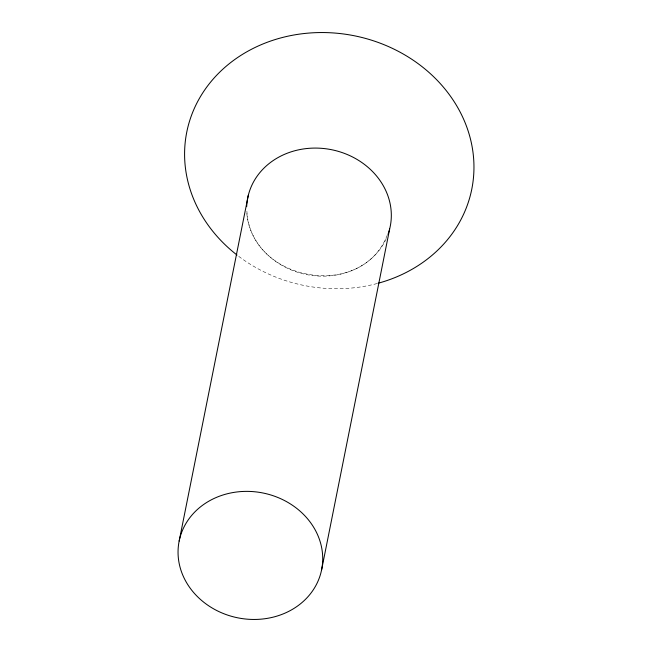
<?xml version="1.0" encoding="UTF-8"?>
<svg xmlns="http://www.w3.org/2000/svg" width="652" height="652" viewBox="0 0 652 652"><rect width="100%" height="100%" fill="white"/><g stroke="black" fill="none" stroke-linecap="round" stroke-linejoin="round"><path stroke-width="0.49" stroke-dasharray="3.26 2.44" d="M387.198 235.25C361.436 301.436 250.425 281.493 246.904 211.305M386.237 238.73A72.665 63.676 11.3 0 1 306.717 274.614A72.665 63.676 11.3 0 1 246.692 211.224M377.06 283.538A145.331 127.352 11.3 0 1 237.801 255.641"/><path stroke-width="0.98" d="M179.153 541.078L248.33 195.225M321.623 569.742A72.665 63.676 11.3 0 0 225.665 494.192A72.665 63.676 11.3 0 0 203.872 602.309A72.665 63.676 11.3 0 0 321.623 569.742L389.643 229.031M246.684 206.66A72.665 63.676 11.3 0 1 331.249 149.642A72.665 63.676 11.3 0 1 387.964 234.5M237.002 255.022A145.331 127.352 11.3 0 1 235.983 58.656A145.331 127.352 11.3 0 1 454.672 102.47A145.331 127.352 11.3 0 1 378.03 283.278"/></g></svg>
